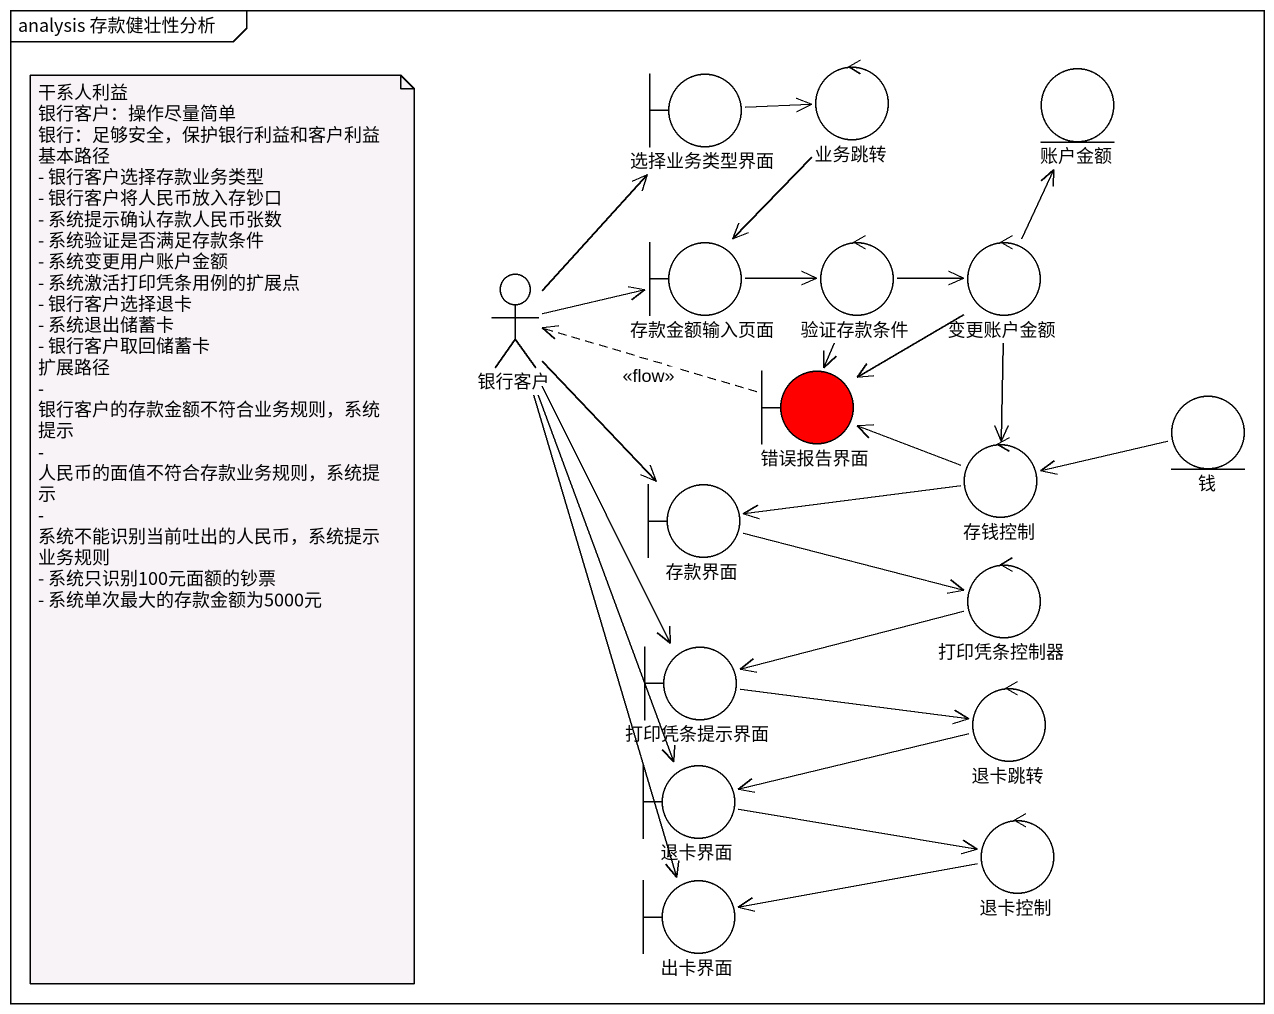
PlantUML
@startuml
mainframe analysis 存款健壮性分析
boundary 选择业务类型界面
control 业务跳转
entity 账户金额
actor 银行客户
boundary 存款金额输入页面
control 验证存款条件
control 变更账户金额
boundary 错误报告界面 #FF0000
control 存钱控制
entity 钱
boundary 存款界面
control 打印凭条控制器
boundary 打印凭条提示界面
control 退卡跳转
boundary 退卡界面
control 退卡控制
boundary 出卡界面
选择业务类型界面 -right-> 业务跳转
业务跳转 --> 存款金额输入页面
银行客户 -up-> 选择业务类型界面
银行客户 -right-> 存款金额输入页面
银行客户 --> 存款界面
银行客户 --> 打印凭条提示界面
银行客户 --> 退卡界面
银行客户 --> 出卡界面
存款金额输入页面 -right-> 验证存款条件
验证存款条件 -right-> 变更账户金额
验证存款条件 --> 错误报告界面
变更账户金额 -up-> 账户金额
变更账户金额 --> 错误报告界面
变更账户金额 --> 存钱控制
错误报告界面 .left.> 银行客户 : <<flow>>
存钱控制 -left-> 错误报告界面
存钱控制 <-right- 钱
存款界面 <-right- 存钱控制
存款界面 -right-> 打印凭条控制器
打印凭条控制器 -left-> 打印凭条提示界面
打印凭条提示界面 -right-> 退卡跳转
退卡跳转 -left-> 退卡界面
退卡界面 -right-> 退卡控制
退卡控制 -left-> 出卡界面
note as N1
  干系人利益
  银行客户：操作尽量简单
  银行：足够安全，保护银行利益和客户利益
  基本路径
  - 银行客户选择存款业务类型
  - 银行客户将人民币放入存钞口
  - 系统提示确认存款人民币张数
  - 系统验证是否满足存款条件
  - 系统变更用户账户金额
  - 系统激活打印凭条用例的扩展点
  - 银行客户选择退卡
  - 系统退出储蓄卡
  - 银行客户取回储蓄卡
  扩展路径
  - 银行客户的存款金额不符合业务规则，系统提示
  - 人民币的面值不符合存款业务规则，系统提示
  - 系统不能识别当前吐出的人民币，系统提示
  业务规则
  - 系统只识别100元面额的钞票
  - 系统单次最大的存款金额为5000元
end note
@enduml
